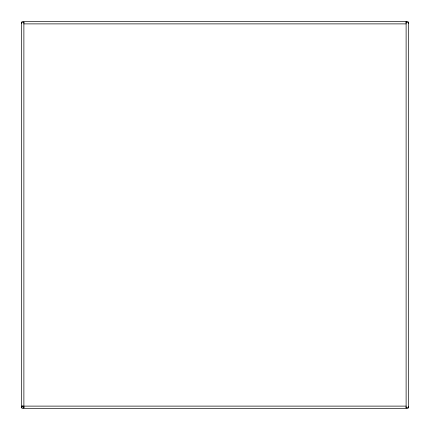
<?xml version="1.0" encoding="UTF-8"?>
<svg xmlns="http://www.w3.org/2000/svg" width="430" height="430" viewBox="0 0 430 430"><rect width="100%" height="100%" fill="white"/><g stroke="black" fill="none" stroke-linecap="round" stroke-linejoin="round"><path stroke-width="0.64" d="M23.886 22.693L21.5 22.693L21.661 407.307M406.113 22.693L408.5 22.693L408.5 407.307L406.113 407.307M23.886 23.886L406.156 23.886M21.5 406.113L406.113 406.113M23.886 407.307A1.193 1.193 0 0 0 22.097 406.275A1.193 1.193 0 0 0 22.097 408.339A1.193 1.193 0 0 0 23.886 407.307L22.693 407.307L22.693 406.113M406.156 23A1.193 1.193 0 0 1 407.463 21.511A1.193 1.193 0 0 1 408.339 23.29M21.661 23.29A1.193 1.193 0 0 1 22.537 21.511A1.193 1.193 0 0 1 23.843 23M408.339 406.71A1.193 1.193 0 0 1 407.463 408.489A1.193 1.193 0 0 1 406.156 407M406.113 21.5L23.886 21.5L23.886 408.5L406.113 408.5L406.113 21.5"/></g></svg>
